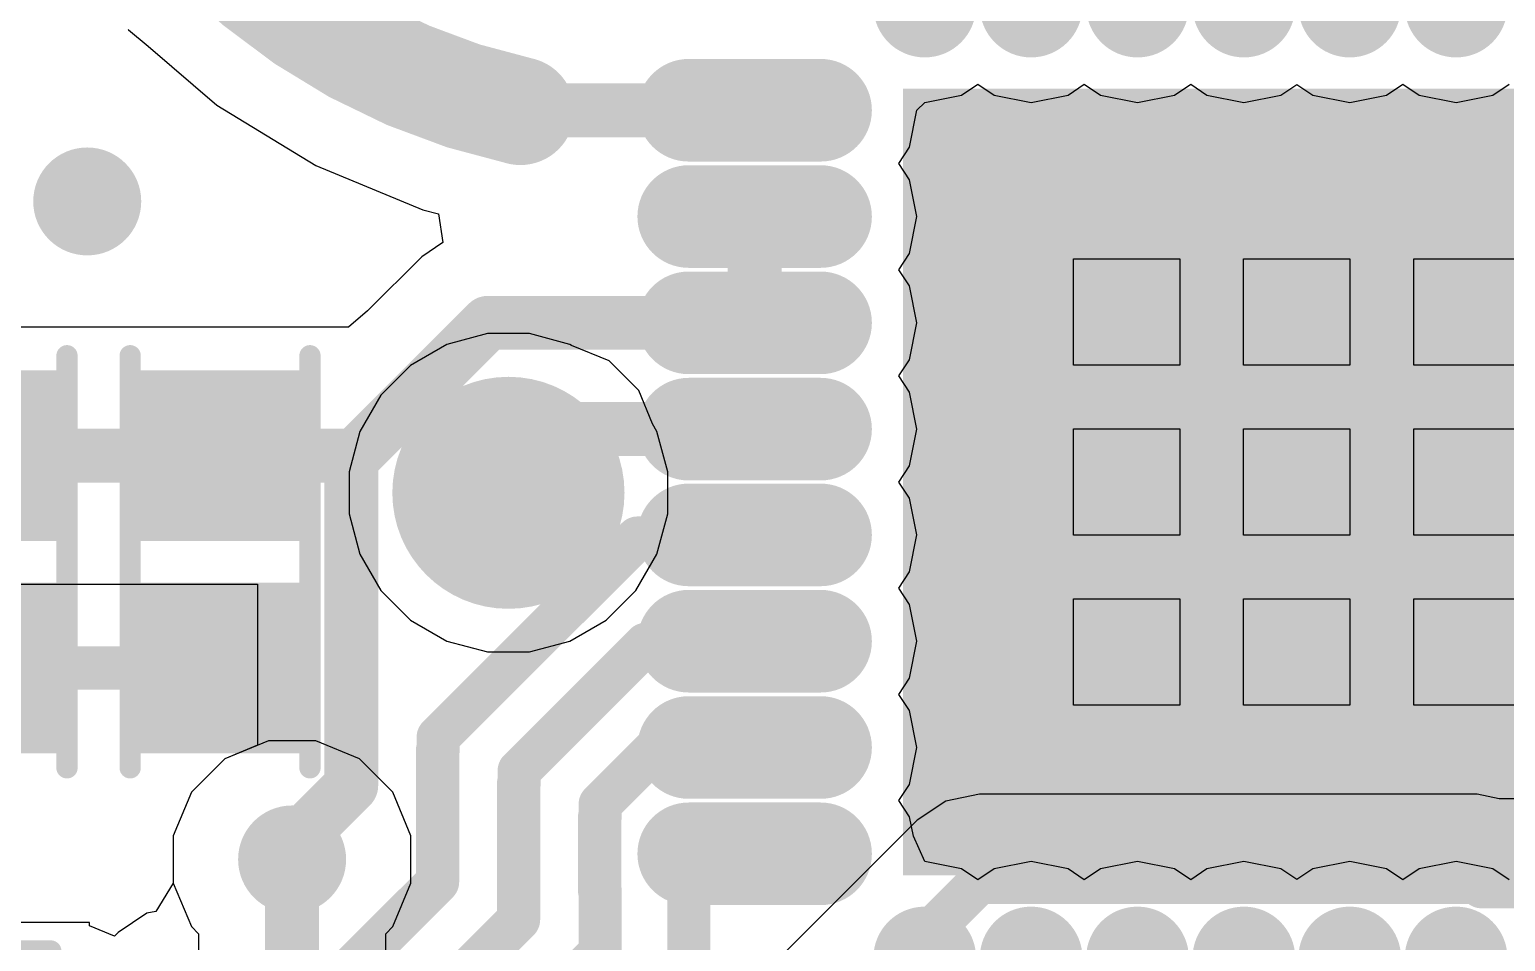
# Model space of a CAD drawing. Header units: millimetres. Extents: x -0.01 to 1.06, y -0.37 to 1.79.
# Drawn here: x 0.2647 to 0.538, y 1.0813 to 1.2503 of the extents above; entities that cross this region are included whole.
import ezdxf

# ---------------------------------------------------------------- set-up
doc = ezdxf.new("R2010")
doc.units = ezdxf.units.MM
doc.header["$MEASUREMENT"] = 0
for name, color, linetype in [('BottomLayer', 5, 'Continuous'), ('BottomPaste', 16, 'Continuous'), ('BottomSolder', 6, 'Continuous'), ('TopLayer', 1, 'Continuous'), ('TopOverlay', 2, 'Continuous'), ('TopPaste', 8, 'Continuous'), ('TopSolder', 216, 'Continuous'), ('ViaHoleLayer', 16, 'Continuous')]:
    doc.layers.add(name, color=color, linetype=linetype)

# ---------------------------------------------------------------- blocks, each defined once
blk = doc.blocks.new('000_B_4')
at = {"layer": 'BottomLayer'}
h = blk.add_hatch(color=5, dxfattribs=at)
edge = h.paths.add_edge_path()
edge.add_arc((0, 0), 0.0175, 0, 360)
at = {"layer": 'BottomPaste'}
h = blk.add_hatch(color=16, dxfattribs=at)
edge = h.paths.add_edge_path()
edge.add_arc((0, 0), 0.0175, 0, 360)
at = {"layer": 'BottomSolder'}
h = blk.add_hatch(color=6, dxfattribs=at)
edge = h.paths.add_edge_path()
edge.add_arc((0, 0), 0.0215, 0, 360)
blk = doc.blocks.new('QFN_32_5X5X05P2_32')
at = {"layer": 'TopLayer'}
h = blk.add_hatch(color=1, dxfattribs=at)
edge = h.paths.add_edge_path()
edge.add_arc((-0.0689, 0.0882), 0.00551, 180, 360)
edge.add_line((-0.06339, 0.0882), (-0.06339, 0.1126))
edge.add_arc((-0.0689, 0.1126), 0.00551, 0, 180)
edge.add_line((-0.07441, 0.1126), (-0.07441, 0.0882))
h = blk.add_hatch(color=1, dxfattribs=at)
edge = h.paths.add_edge_path()
edge.add_arc((-0.0492, 0.0882), 0.00551, 180, 360)
edge.add_line((-0.04369, 0.0882), (-0.04369, 0.1126))
edge.add_arc((-0.0492, 0.1126), 0.00551, 0, 180)
edge.add_line((-0.05471, 0.1126), (-0.05471, 0.0882))
h = blk.add_hatch(color=1, dxfattribs=at)
edge = h.paths.add_edge_path()
edge.add_arc((-0.0295, 0.0882), 0.00551, 180, 360)
edge.add_line((-0.02399, 0.0882), (-0.02399, 0.1126))
edge.add_arc((-0.0295, 0.1126), 0.00551, 0, 180)
edge.add_line((-0.03501, 0.1126), (-0.03501, 0.0882))
h = blk.add_hatch(color=1, dxfattribs=at)
edge = h.paths.add_edge_path()
edge.add_arc((-0.0098, 0.0882), 0.00551, 180, 360)
edge.add_line((-0.00429, 0.0882), (-0.00429, 0.1126))
edge.add_arc((-0.0098, 0.1126), 0.00551, 0, 180)
edge.add_line((-0.01531, 0.1126), (-0.01531, 0.0882))
h = blk.add_hatch(color=1, dxfattribs=at)
edge = h.paths.add_edge_path()
edge.add_arc((0.0098, 0.0882), 0.00551, 180, 360)
edge.add_line((0.01531, 0.0882), (0.01531, 0.1126))
edge.add_arc((0.0098, 0.1126), 0.00551, 0, 180)
edge.add_line((0.00429, 0.1126), (0.00429, 0.0882))
h = blk.add_hatch(color=1, dxfattribs=at)
edge = h.paths.add_edge_path()
edge.add_arc((0.0295, 0.0882), 0.00551, 180, 360)
edge.add_line((0.03501, 0.0882), (0.03501, 0.1126))
edge.add_arc((0.0295, 0.1126), 0.00551, 0, 180)
edge.add_line((0.02399, 0.1126), (0.02399, 0.0882))
h = blk.add_hatch(color=1, dxfattribs=at)
edge = h.paths.add_edge_path()
edge.add_arc((-0.0882, 0.0689), 0.00551, 270, 450)
edge.add_line((-0.0882, 0.07441), (-0.1126, 0.07441))
edge.add_arc((-0.1126, 0.0689), 0.00551, 90, 270)
edge.add_line((-0.1126, 0.06339), (-0.0882, 0.06339))
blk.add_hatch(color=1, dxfattribs=at).paths.add_polyline_path([(-0.0689, 0.0689), (0.0689, 0.0689), (0.0689, -0.0689), (-0.0689, -0.0689)])
h = blk.add_hatch(color=1, dxfattribs=at)
edge = h.paths.add_edge_path()
edge.add_arc((-0.0882, 0.0492), 0.00551, 270, 450)
edge.add_line((-0.0882, 0.05471), (-0.1126, 0.05471))
edge.add_arc((-0.1126, 0.0492), 0.00551, 90, 270)
edge.add_line((-0.1126, 0.04369), (-0.0882, 0.04369))
h = blk.add_hatch(color=1, dxfattribs=at)
edge = h.paths.add_edge_path()
edge.add_arc((-0.0882, 0.0295), 0.00551, 270, 450)
edge.add_line((-0.0882, 0.03501), (-0.1126, 0.03501))
edge.add_arc((-0.1126, 0.0295), 0.00551, 90, 270)
edge.add_line((-0.1126, 0.02399), (-0.0882, 0.02399))
h = blk.add_hatch(color=1, dxfattribs=at)
edge = h.paths.add_edge_path()
edge.add_arc((-0.0882, 0.0098), 0.00551, 270, 450)
edge.add_line((-0.0882, 0.01531), (-0.1126, 0.01531))
edge.add_arc((-0.1126, 0.0098), 0.00551, 90, 270)
edge.add_line((-0.1126, 0.00429), (-0.0882, 0.00429))
h = blk.add_hatch(color=1, dxfattribs=at)
edge = h.paths.add_edge_path()
edge.add_arc((-0.0882, -0.0098), 0.00551, 270, 450)
edge.add_line((-0.0882, -0.00429), (-0.1126, -0.00429))
edge.add_arc((-0.1126, -0.0098), 0.00551, 90, 270)
edge.add_line((-0.1126, -0.01531), (-0.0882, -0.01531))
h = blk.add_hatch(color=1, dxfattribs=at)
edge = h.paths.add_edge_path()
edge.add_arc((-0.0882, -0.0295), 0.00551, 270, 450)
edge.add_line((-0.0882, -0.02399), (-0.1126, -0.02399))
edge.add_arc((-0.1126, -0.0295), 0.00551, 90, 270)
edge.add_line((-0.1126, -0.03501), (-0.0882, -0.03501))
h = blk.add_hatch(color=1, dxfattribs=at)
edge = h.paths.add_edge_path()
edge.add_arc((-0.0882, -0.0492), 0.00551, 270, 450)
edge.add_line((-0.0882, -0.04369), (-0.1126, -0.04369))
edge.add_arc((-0.1126, -0.0492), 0.00551, 90, 270)
edge.add_line((-0.1126, -0.05471), (-0.0882, -0.05471))
h = blk.add_hatch(color=1, dxfattribs=at)
edge = h.paths.add_edge_path()
edge.add_arc((-0.0882, -0.0689), 0.00551, 270, 450)
edge.add_line((-0.0882, -0.06339), (-0.1126, -0.06339))
edge.add_arc((-0.1126, -0.0689), 0.00551, 90, 270)
edge.add_line((-0.1126, -0.07441), (-0.0882, -0.07441))
h = blk.add_hatch(color=1, dxfattribs=at)
edge = h.paths.add_edge_path()
edge.add_arc((-0.0689, -0.1126), 0.00551, 180, 360)
edge.add_line((-0.06339, -0.1126), (-0.06339, -0.0882))
edge.add_arc((-0.0689, -0.0882), 0.00551, 0, 180)
edge.add_line((-0.07441, -0.0882), (-0.07441, -0.1126))
h = blk.add_hatch(color=1, dxfattribs=at)
edge = h.paths.add_edge_path()
edge.add_arc((-0.0492, -0.1126), 0.00551, 180, 360)
edge.add_line((-0.04369, -0.1126), (-0.04369, -0.0882))
edge.add_arc((-0.0492, -0.0882), 0.00551, 0, 180)
edge.add_line((-0.05471, -0.0882), (-0.05471, -0.1126))
h = blk.add_hatch(color=1, dxfattribs=at)
edge = h.paths.add_edge_path()
edge.add_arc((-0.0295, -0.1126), 0.00551, 180, 360)
edge.add_line((-0.02399, -0.1126), (-0.02399, -0.0882))
edge.add_arc((-0.0295, -0.0882), 0.00551, 0, 180)
edge.add_line((-0.03501, -0.0882), (-0.03501, -0.1126))
h = blk.add_hatch(color=1, dxfattribs=at)
edge = h.paths.add_edge_path()
edge.add_arc((-0.0098, -0.1126), 0.00551, 180, 360)
edge.add_line((-0.00429, -0.1126), (-0.00429, -0.0882))
edge.add_arc((-0.0098, -0.0882), 0.00551, 0, 180)
edge.add_line((-0.01531, -0.0882), (-0.01531, -0.1126))
h = blk.add_hatch(color=1, dxfattribs=at)
edge = h.paths.add_edge_path()
edge.add_arc((0.0098, -0.1126), 0.00551, 180, 360)
edge.add_line((0.01531, -0.1126), (0.01531, -0.0882))
edge.add_arc((0.0098, -0.0882), 0.00551, 0, 180)
edge.add_line((0.00429, -0.0882), (0.00429, -0.1126))
h = blk.add_hatch(color=1, dxfattribs=at)
edge = h.paths.add_edge_path()
edge.add_arc((0.0295, -0.1126), 0.00551, 180, 360)
edge.add_line((0.03501, -0.1126), (0.03501, -0.0882))
edge.add_arc((0.0295, -0.0882), 0.00551, 0, 180)
edge.add_line((0.02399, -0.0882), (0.02399, -0.1126))
at = {"layer": 'TopPaste'}
h = blk.add_hatch(color=8, dxfattribs=at)
edge = h.paths.add_edge_path()
edge.add_arc((-0.0689, 0.0882), 0.00551, 180, 360)
edge.add_line((-0.06339, 0.0882), (-0.06339, 0.1126))
edge.add_arc((-0.0689, 0.1126), 0.00551, 0, 180)
edge.add_line((-0.07441, 0.1126), (-0.07441, 0.0882))
h = blk.add_hatch(color=8, dxfattribs=at)
edge = h.paths.add_edge_path()
edge.add_arc((-0.0492, 0.0882), 0.00551, 180, 360)
edge.add_line((-0.04369, 0.0882), (-0.04369, 0.1126))
edge.add_arc((-0.0492, 0.1126), 0.00551, 0, 180)
edge.add_line((-0.05471, 0.1126), (-0.05471, 0.0882))
h = blk.add_hatch(color=8, dxfattribs=at)
edge = h.paths.add_edge_path()
edge.add_arc((-0.0295, 0.0882), 0.00551, 180, 360)
edge.add_line((-0.02399, 0.0882), (-0.02399, 0.1126))
edge.add_arc((-0.0295, 0.1126), 0.00551, 0, 180)
edge.add_line((-0.03501, 0.1126), (-0.03501, 0.0882))
h = blk.add_hatch(color=8, dxfattribs=at)
edge = h.paths.add_edge_path()
edge.add_arc((-0.0098, 0.0882), 0.00551, 180, 360)
edge.add_line((-0.00429, 0.0882), (-0.00429, 0.1126))
edge.add_arc((-0.0098, 0.1126), 0.00551, 0, 180)
edge.add_line((-0.01531, 0.1126), (-0.01531, 0.0882))
h = blk.add_hatch(color=8, dxfattribs=at)
edge = h.paths.add_edge_path()
edge.add_arc((0.0098, 0.0882), 0.00551, 180, 360)
edge.add_line((0.01531, 0.0882), (0.01531, 0.1126))
edge.add_arc((0.0098, 0.1126), 0.00551, 0, 180)
edge.add_line((0.00429, 0.1126), (0.00429, 0.0882))
h = blk.add_hatch(color=8, dxfattribs=at)
edge = h.paths.add_edge_path()
edge.add_arc((0.0295, 0.0882), 0.00551, 180, 360)
edge.add_line((0.03501, 0.0882), (0.03501, 0.1126))
edge.add_arc((0.0295, 0.1126), 0.00551, 0, 180)
edge.add_line((0.02399, 0.1126), (0.02399, 0.0882))
h = blk.add_hatch(color=8, dxfattribs=at)
edge = h.paths.add_edge_path()
edge.add_arc((-0.0882, 0.0689), 0.00551, 270, 450)
edge.add_line((-0.0882, 0.07441), (-0.1126, 0.07441))
edge.add_arc((-0.1126, 0.0689), 0.00551, 90, 270)
edge.add_line((-0.1126, 0.06339), (-0.0882, 0.06339))
blk.add_hatch(color=8, dxfattribs=at).paths.add_polyline_path([(-0.0689, 0.0689), (0.0689, 0.0689), (0.0689, -0.0689), (-0.0689, -0.0689)])
h = blk.add_hatch(color=8, dxfattribs=at)
edge = h.paths.add_edge_path()
edge.add_arc((-0.0882, 0.0492), 0.00551, 270, 450)
edge.add_line((-0.0882, 0.05471), (-0.1126, 0.05471))
edge.add_arc((-0.1126, 0.0492), 0.00551, 90, 270)
edge.add_line((-0.1126, 0.04369), (-0.0882, 0.04369))
h = blk.add_hatch(color=8, dxfattribs=at)
edge = h.paths.add_edge_path()
edge.add_arc((-0.0882, 0.0295), 0.00551, 270, 450)
edge.add_line((-0.0882, 0.03501), (-0.1126, 0.03501))
edge.add_arc((-0.1126, 0.0295), 0.00551, 90, 270)
edge.add_line((-0.1126, 0.02399), (-0.0882, 0.02399))
h = blk.add_hatch(color=8, dxfattribs=at)
edge = h.paths.add_edge_path()
edge.add_arc((-0.0882, 0.0098), 0.00551, 270, 450)
edge.add_line((-0.0882, 0.01531), (-0.1126, 0.01531))
edge.add_arc((-0.1126, 0.0098), 0.00551, 90, 270)
edge.add_line((-0.1126, 0.00429), (-0.0882, 0.00429))
h = blk.add_hatch(color=8, dxfattribs=at)
edge = h.paths.add_edge_path()
edge.add_arc((-0.0882, -0.0098), 0.00551, 270, 450)
edge.add_line((-0.0882, -0.00429), (-0.1126, -0.00429))
edge.add_arc((-0.1126, -0.0098), 0.00551, 90, 270)
edge.add_line((-0.1126, -0.01531), (-0.0882, -0.01531))
h = blk.add_hatch(color=8, dxfattribs=at)
edge = h.paths.add_edge_path()
edge.add_arc((-0.0882, -0.0295), 0.00551, 270, 450)
edge.add_line((-0.0882, -0.02399), (-0.1126, -0.02399))
edge.add_arc((-0.1126, -0.0295), 0.00551, 90, 270)
edge.add_line((-0.1126, -0.03501), (-0.0882, -0.03501))
h = blk.add_hatch(color=8, dxfattribs=at)
edge = h.paths.add_edge_path()
edge.add_arc((-0.0882, -0.0492), 0.00551, 270, 450)
edge.add_line((-0.0882, -0.04369), (-0.1126, -0.04369))
edge.add_arc((-0.1126, -0.0492), 0.00551, 90, 270)
edge.add_line((-0.1126, -0.05471), (-0.0882, -0.05471))
h = blk.add_hatch(color=8, dxfattribs=at)
edge = h.paths.add_edge_path()
edge.add_arc((-0.0882, -0.0689), 0.00551, 270, 450)
edge.add_line((-0.0882, -0.06339), (-0.1126, -0.06339))
edge.add_arc((-0.1126, -0.0689), 0.00551, 90, 270)
edge.add_line((-0.1126, -0.07441), (-0.0882, -0.07441))
h = blk.add_hatch(color=8, dxfattribs=at)
edge = h.paths.add_edge_path()
edge.add_arc((-0.0689, -0.1126), 0.00551, 180, 360)
edge.add_line((-0.06339, -0.1126), (-0.06339, -0.0882))
edge.add_arc((-0.0689, -0.0882), 0.00551, 0, 180)
edge.add_line((-0.07441, -0.0882), (-0.07441, -0.1126))
h = blk.add_hatch(color=8, dxfattribs=at)
edge = h.paths.add_edge_path()
edge.add_arc((-0.0492, -0.1126), 0.00551, 180, 360)
edge.add_line((-0.04369, -0.1126), (-0.04369, -0.0882))
edge.add_arc((-0.0492, -0.0882), 0.00551, 0, 180)
edge.add_line((-0.05471, -0.0882), (-0.05471, -0.1126))
h = blk.add_hatch(color=8, dxfattribs=at)
edge = h.paths.add_edge_path()
edge.add_arc((-0.0295, -0.1126), 0.00551, 180, 360)
edge.add_line((-0.02399, -0.1126), (-0.02399, -0.0882))
edge.add_arc((-0.0295, -0.0882), 0.00551, 0, 180)
edge.add_line((-0.03501, -0.0882), (-0.03501, -0.1126))
h = blk.add_hatch(color=8, dxfattribs=at)
edge = h.paths.add_edge_path()
edge.add_arc((-0.0098, -0.1126), 0.00551, 180, 360)
edge.add_line((-0.00429, -0.1126), (-0.00429, -0.0882))
edge.add_arc((-0.0098, -0.0882), 0.00551, 0, 180)
edge.add_line((-0.01531, -0.0882), (-0.01531, -0.1126))
h = blk.add_hatch(color=8, dxfattribs=at)
edge = h.paths.add_edge_path()
edge.add_arc((0.0098, -0.1126), 0.00551, 180, 360)
edge.add_line((0.01531, -0.1126), (0.01531, -0.0882))
edge.add_arc((0.0098, -0.0882), 0.00551, 0, 180)
edge.add_line((0.00429, -0.0882), (0.00429, -0.1126))
h = blk.add_hatch(color=8, dxfattribs=at)
edge = h.paths.add_edge_path()
edge.add_arc((0.0295, -0.1126), 0.00551, 180, 360)
edge.add_line((0.03501, -0.1126), (0.03501, -0.0882))
edge.add_arc((0.0295, -0.0882), 0.00551, 0, 180)
edge.add_line((0.02399, -0.0882), (0.02399, -0.1126))
at = {"layer": 'TopSolder'}
h = blk.add_hatch(color=216, dxfattribs=at)
edge = h.paths.add_edge_path()
edge.add_arc((-0.0689, 0.0882), 0.00951, 180, 360)
edge.add_line((-0.05939, 0.0882), (-0.05939, 0.1126))
edge.add_arc((-0.0689, 0.1126), 0.00951, 0, 180)
edge.add_line((-0.07841, 0.1126), (-0.07841, 0.0882))
h = blk.add_hatch(color=216, dxfattribs=at)
edge = h.paths.add_edge_path()
edge.add_arc((-0.0492, 0.0882), 0.00951, 180, 360)
edge.add_line((-0.03969, 0.0882), (-0.03969, 0.1126))
edge.add_arc((-0.0492, 0.1126), 0.00951, 0, 180)
edge.add_line((-0.05871, 0.1126), (-0.05871, 0.0882))
h = blk.add_hatch(color=216, dxfattribs=at)
edge = h.paths.add_edge_path()
edge.add_arc((-0.0295, 0.0882), 0.00951, 180, 360)
edge.add_line((-0.01999, 0.0882), (-0.01999, 0.1126))
edge.add_arc((-0.0295, 0.1126), 0.00951, 0, 180)
edge.add_line((-0.03901, 0.1126), (-0.03901, 0.0882))
h = blk.add_hatch(color=216, dxfattribs=at)
edge = h.paths.add_edge_path()
edge.add_arc((-0.0098, 0.0882), 0.00951, 180, 360)
edge.add_line((-0.00029, 0.0882), (-0.00029, 0.1126))
edge.add_arc((-0.0098, 0.1126), 0.00951, 0, 180)
edge.add_line((-0.01931, 0.1126), (-0.01931, 0.0882))
h = blk.add_hatch(color=216, dxfattribs=at)
edge = h.paths.add_edge_path()
edge.add_arc((0.0098, 0.0882), 0.00951, 180, 360)
edge.add_line((0.01931, 0.0882), (0.01931, 0.1126))
edge.add_arc((0.0098, 0.1126), 0.00951, 0, 180)
edge.add_line((0.00029, 0.1126), (0.00029, 0.0882))
h = blk.add_hatch(color=216, dxfattribs=at)
edge = h.paths.add_edge_path()
edge.add_arc((0.0295, 0.0882), 0.00951, 180, 360)
edge.add_line((0.03901, 0.0882), (0.03901, 0.1126))
edge.add_arc((0.0295, 0.1126), 0.00951, 0, 180)
edge.add_line((0.01999, 0.1126), (0.01999, 0.0882))
h = blk.add_hatch(color=216, dxfattribs=at)
edge = h.paths.add_edge_path()
edge.add_arc((-0.0882, 0.0689), 0.00951, 270, 450)
edge.add_line((-0.0882, 0.07841), (-0.1126, 0.07841))
edge.add_arc((-0.1126, 0.0689), 0.00951, 90, 270)
edge.add_line((-0.1126, 0.05939), (-0.0882, 0.05939))
blk.add_hatch(color=216, dxfattribs=at).paths.add_polyline_path([(-0.0729, 0.0729), (0.0729, 0.0729), (0.0729, -0.0729), (-0.0729, -0.0729)])
h = blk.add_hatch(color=216, dxfattribs=at)
edge = h.paths.add_edge_path()
edge.add_arc((-0.0882, 0.0492), 0.00951, 270, 450)
edge.add_line((-0.0882, 0.05871), (-0.1126, 0.05871))
edge.add_arc((-0.1126, 0.0492), 0.00951, 90, 270)
edge.add_line((-0.1126, 0.03969), (-0.0882, 0.03969))
h = blk.add_hatch(color=216, dxfattribs=at)
edge = h.paths.add_edge_path()
edge.add_arc((-0.0882, 0.0295), 0.00951, 270, 450)
edge.add_line((-0.0882, 0.03901), (-0.1126, 0.03901))
edge.add_arc((-0.1126, 0.0295), 0.00951, 90, 270)
edge.add_line((-0.1126, 0.01999), (-0.0882, 0.01999))
h = blk.add_hatch(color=216, dxfattribs=at)
edge = h.paths.add_edge_path()
edge.add_arc((-0.0882, 0.0098), 0.00951, 270, 450)
edge.add_line((-0.0882, 0.01931), (-0.1126, 0.01931))
edge.add_arc((-0.1126, 0.0098), 0.00951, 90, 270)
edge.add_line((-0.1126, 0.00029), (-0.0882, 0.00029))
h = blk.add_hatch(color=216, dxfattribs=at)
edge = h.paths.add_edge_path()
edge.add_arc((-0.0882, -0.0098), 0.00951, 270, 450)
edge.add_line((-0.0882, -0.00029), (-0.1126, -0.00029))
edge.add_arc((-0.1126, -0.0098), 0.00951, 90, 270)
edge.add_line((-0.1126, -0.01931), (-0.0882, -0.01931))
h = blk.add_hatch(color=216, dxfattribs=at)
edge = h.paths.add_edge_path()
edge.add_arc((-0.0882, -0.0295), 0.00951, 270, 450)
edge.add_line((-0.0882, -0.01999), (-0.1126, -0.01999))
edge.add_arc((-0.1126, -0.0295), 0.00951, 90, 270)
edge.add_line((-0.1126, -0.03901), (-0.0882, -0.03901))
h = blk.add_hatch(color=216, dxfattribs=at)
edge = h.paths.add_edge_path()
edge.add_arc((-0.0882, -0.0492), 0.00951, 270, 450)
edge.add_line((-0.0882, -0.03969), (-0.1126, -0.03969))
edge.add_arc((-0.1126, -0.0492), 0.00951, 90, 270)
edge.add_line((-0.1126, -0.05871), (-0.0882, -0.05871))
h = blk.add_hatch(color=216, dxfattribs=at)
edge = h.paths.add_edge_path()
edge.add_arc((-0.0882, -0.0689), 0.00951, 270, 450)
edge.add_line((-0.0882, -0.05939), (-0.1126, -0.05939))
edge.add_arc((-0.1126, -0.0689), 0.00951, 90, 270)
edge.add_line((-0.1126, -0.07841), (-0.0882, -0.07841))
h = blk.add_hatch(color=216, dxfattribs=at)
edge = h.paths.add_edge_path()
edge.add_arc((-0.0689, -0.1126), 0.00951, 180, 360)
edge.add_line((-0.05939, -0.1126), (-0.05939, -0.0882))
edge.add_arc((-0.0689, -0.0882), 0.00951, 0, 180)
edge.add_line((-0.07841, -0.0882), (-0.07841, -0.1126))
h = blk.add_hatch(color=216, dxfattribs=at)
edge = h.paths.add_edge_path()
edge.add_arc((-0.0492, -0.1126), 0.00951, 180, 360)
edge.add_line((-0.03969, -0.1126), (-0.03969, -0.0882))
edge.add_arc((-0.0492, -0.0882), 0.00951, 0, 180)
edge.add_line((-0.05871, -0.0882), (-0.05871, -0.1126))
h = blk.add_hatch(color=216, dxfattribs=at)
edge = h.paths.add_edge_path()
edge.add_arc((-0.0295, -0.1126), 0.00951, 180, 360)
edge.add_line((-0.01999, -0.1126), (-0.01999, -0.0882))
edge.add_arc((-0.0295, -0.0882), 0.00951, 0, 180)
edge.add_line((-0.03901, -0.0882), (-0.03901, -0.1126))
h = blk.add_hatch(color=216, dxfattribs=at)
edge = h.paths.add_edge_path()
edge.add_arc((-0.0098, -0.1126), 0.00951, 180, 360)
edge.add_line((-0.00029, -0.1126), (-0.00029, -0.0882))
edge.add_arc((-0.0098, -0.0882), 0.00951, 0, 180)
edge.add_line((-0.01931, -0.0882), (-0.01931, -0.1126))
h = blk.add_hatch(color=216, dxfattribs=at)
edge = h.paths.add_edge_path()
edge.add_arc((0.0098, -0.1126), 0.00951, 180, 360)
edge.add_line((0.01931, -0.1126), (0.01931, -0.0882))
edge.add_arc((0.0098, -0.0882), 0.00951, 0, 180)
edge.add_line((0.00029, -0.0882), (0.00029, -0.1126))
h = blk.add_hatch(color=216, dxfattribs=at)
edge = h.paths.add_edge_path()
edge.add_arc((0.0295, -0.1126), 0.00951, 180, 360)
edge.add_line((0.03901, -0.1126), (0.03901, -0.0882))
edge.add_arc((0.0295, -0.0882), 0.00951, 0, 180)
edge.add_line((0.01999, -0.0882), (0.01999, -0.1126))
at = {"layer": 'TopPaste'}
for p, q in [((-0.04134, 0.02165), (-0.04134, 0.04134)), ((-0.04134, 0.04134), (-0.02165, 0.04134)), ((-0.02165, 0.04134), (-0.02165, 0.02165)), ((-0.00984, 0.02165), (-0.00984, 0.04134)), ((-0.00984, 0.04134), (0.00984, 0.04134)), ((0.00984, 0.04134), (0.00984, 0.02165)), ((0.02165, 0.02165), (0.02165, 0.04134)), ((0.02165, 0.04134), (0.04134, 0.04134)), ((-0.04134, 0.02165), (-0.04134, 0.02165)), ((-0.02165, 0.02165), (-0.04134, 0.02165)), ((-0.00984, 0.02165), (-0.00984, 0.02165)), ((0.00984, 0.02165), (-0.00984, 0.02165)), ((0.02165, 0.02165), (0.02165, 0.02165)), ((0.04134, 0.02165), (0.02165, 0.02165)), ((-0.04134, -0.00984), (-0.04134, 0.00984)), ((-0.04134, 0.00984), (-0.02165, 0.00984)), ((-0.02165, 0.00984), (-0.02165, -0.00984)), ((-0.00984, -0.00984), (-0.00984, 0.00984)), ((-0.00984, 0.00984), (0.00984, 0.00984)), ((0.00984, 0.00984), (0.00984, -0.00984)), ((0.02165, -0.00984), (0.02165, 0.00984)), ((0.02165, 0.00984), (0.04134, 0.00984)), ((-0.04134, -0.00984), (-0.04134, -0.00984)), ((-0.02165, -0.00984), (-0.04134, -0.00984)), ((-0.00984, -0.00984), (-0.00984, -0.00984)), ((0.00984, -0.00984), (-0.00984, -0.00984)), ((0.02165, -0.00984), (0.02165, -0.00984)), ((0.04134, -0.00984), (0.02165, -0.00984)), ((-0.04134, -0.04134), (-0.04134, -0.02165)), ((-0.04134, -0.02165), (-0.02165, -0.02165)), ((-0.02165, -0.02165), (-0.02165, -0.04134)), ((-0.00984, -0.04134), (-0.00984, -0.02165)), ((-0.00984, -0.02165), (0.00984, -0.02165)), ((0.00984, -0.02165), (0.00984, -0.04134)), ((0.02165, -0.04134), (0.02165, -0.02165)), ((0.02165, -0.02165), (0.04134, -0.02165)), ((-0.04134, -0.04134), (-0.04134, -0.04134)), ((-0.02165, -0.04134), (-0.04134, -0.04134)), ((-0.00984, -0.04134), (-0.00984, -0.04134)), ((0.00984, -0.04134), (-0.00984, -0.04134)), ((0.02165, -0.04134), (0.02165, -0.04134)), ((0.04134, -0.04134), (0.02165, -0.04134))]:
    blk.add_line(p, q, dxfattribs=at)
blk = doc.blocks.new('RES_0402_35')
at = {"layer": 'TopLayer'}
for points in [[(-0.0315, -0.01181), (-0.0315, 0.01181), (-0.00787, 0.01181), (-0.00787, -0.01181)], [(0.00787, -0.01181), (0.00787, 0.01181), (0.0315, 0.01181), (0.0315, -0.01181)]]:
    blk.add_hatch(color=1, dxfattribs=at).paths.add_polyline_path(points)
at = {"layer": 'TopPaste'}
for points in [[(-0.0315, -0.01181), (-0.0315, 0.01181), (-0.00787, 0.01181), (-0.00787, -0.01181)], [(0.00787, -0.01181), (0.00787, 0.01181), (0.0315, 0.01181), (0.0315, -0.01181)]]:
    blk.add_hatch(color=8, dxfattribs=at).paths.add_polyline_path(points)
at = {"layer": 'TopSolder'}
for points in [[(-0.0355, -0.01581), (-0.0355, 0.01581), (-0.00387, 0.01581), (-0.00387, -0.01581)], [(0.00387, -0.01581), (0.00387, 0.01581), (0.0355, 0.01581), (0.0355, -0.01581)]]:
    blk.add_hatch(color=216, dxfattribs=at).paths.add_polyline_path(points)
at = {"layer": 'TopOverlay', "const_width": 0.00394}
for points in [[(-0.03819, 0.01665), (-0.03819, -0.01665)], [(-0.03819, 0.01665), (0.03819, 0.01665)], [(0.03819, 0.01665), (0.03819, -0.01665)], [(0, 0.01), (0, -0.01)], [(-0.03819, -0.01665), (0.03819, -0.01665)]]:
    blk.add_lwpolyline(points, dxfattribs=at)
at = {"layer": 'TopOverlay', "const_width": 0.00197}
for points in [[(-0.03917, 0.01665, 1), (-0.0372, 0.01665, 1)], [(-0.03917, 0.01665, 1), (-0.0372, 0.01665, 1)], [(0.0372, 0.01665, 1), (0.03917, 0.01665, 1)], [(0.0372, 0.01665, 1), (0.03917, 0.01665, 1)], [(-0.00098, 0.01, 1), (0.00098, 0.01, 1)], [(-0.00098, -0.01, 1), (0.00098, -0.01, 1)], [(-0.03917, -0.01665, 1), (-0.0372, -0.01665, 1)], [(-0.03917, -0.01665, 1), (-0.0372, -0.01665, 1)], [(0.0372, -0.01665, 1), (0.03917, -0.01665, 1)], [(0.0372, -0.01665, 1), (0.03917, -0.01665, 1)]]:
    blk.add_lwpolyline(points, format="xyb", close=True, dxfattribs=at)
blk = doc.blocks.new('CAP_0402_56')
at = {"layer": 'TopLayer'}
for points in [[(-0.0315, -0.01181), (-0.0315, 0.01181), (-0.00787, 0.01181), (-0.00787, -0.01181)], [(0.00787, -0.01181), (0.00787, 0.01181), (0.0315, 0.01181), (0.0315, -0.01181)]]:
    blk.add_hatch(color=1, dxfattribs=at).paths.add_polyline_path(points)
at = {"layer": 'TopPaste'}
for points in [[(-0.0315, -0.01181), (-0.0315, 0.01181), (-0.00787, 0.01181), (-0.00787, -0.01181)], [(0.00787, -0.01181), (0.00787, 0.01181), (0.0315, 0.01181), (0.0315, -0.01181)]]:
    blk.add_hatch(color=8, dxfattribs=at).paths.add_polyline_path(points)
at = {"layer": 'TopSolder'}
for points in [[(-0.0355, -0.01581), (-0.0355, 0.01581), (-0.00387, 0.01581), (-0.00387, -0.01581)], [(0.00387, -0.01581), (0.00387, 0.01581), (0.0355, 0.01581), (0.0355, -0.01581)]]:
    blk.add_hatch(color=216, dxfattribs=at).paths.add_polyline_path(points)
at = {"layer": 'TopOverlay', "const_width": 0.00394}
for points in [[(-0.03819, 0.01665), (0.03819, 0.01665)], [(-0.03819, -0.01665), (0.03819, -0.01665)]]:
    blk.add_lwpolyline(points, dxfattribs=at)
at = {"layer": 'TopOverlay', "const_width": 0.00197}
for points in [[(-0.03917, 0.01665, 1), (-0.0372, 0.01665, 1)], [(0.0372, 0.01665, 1), (0.03917, 0.01665, 1)], [(-0.03917, -0.01665, 1), (-0.0372, -0.01665, 1)], [(0.0372, -0.01665, 1), (0.03917, -0.01665, 1)]]:
    blk.add_lwpolyline(points, format="xyb", close=True, dxfattribs=at)
blk = doc.blocks.new('CAP_0402_57')
at = {"layer": 'TopLayer'}
for points in [[(-0.0315, -0.01181), (-0.0315, 0.01181), (-0.00787, 0.01181), (-0.00787, -0.01181)], [(0.00787, -0.01181), (0.00787, 0.01181), (0.0315, 0.01181), (0.0315, -0.01181)]]:
    blk.add_hatch(color=1, dxfattribs=at).paths.add_polyline_path(points)
at = {"layer": 'TopPaste'}
for points in [[(-0.0315, -0.01181), (-0.0315, 0.01181), (-0.00787, 0.01181), (-0.00787, -0.01181)], [(0.00787, -0.01181), (0.00787, 0.01181), (0.0315, 0.01181), (0.0315, -0.01181)]]:
    blk.add_hatch(color=8, dxfattribs=at).paths.add_polyline_path(points)
at = {"layer": 'TopSolder'}
for points in [[(-0.0355, -0.01581), (-0.0355, 0.01581), (-0.00387, 0.01581), (-0.00387, -0.01581)], [(0.00387, -0.01581), (0.00387, 0.01581), (0.0355, 0.01581), (0.0355, -0.01581)]]:
    blk.add_hatch(color=216, dxfattribs=at).paths.add_polyline_path(points)
at = {"layer": 'TopOverlay', "const_width": 0.00394}
for points in [[(-0.03819, 0.01665), (0.03819, 0.01665)], [(-0.03819, -0.01665), (0.03819, -0.01665)]]:
    blk.add_lwpolyline(points, dxfattribs=at)
at = {"layer": 'TopOverlay', "const_width": 0.00197}
for points in [[(-0.03917, 0.01665, 1), (-0.0372, 0.01665, 1)], [(0.0372, 0.01665, 1), (0.03917, 0.01665, 1)], [(-0.03917, -0.01665, 1), (-0.0372, -0.01665, 1)], [(0.0372, -0.01665, 1), (0.03917, -0.01665, 1)]]:
    blk.add_lwpolyline(points, format="xyb", close=True, dxfattribs=at)

msp = doc.modelspace()

# ---------------------------------------------------------------- hatches: boundary and pattern name
at = {"layer": 'BottomLayer'}
h = msp.add_hatch(color=5, dxfattribs=at)
edge = h.paths.add_edge_path()
edge.add_arc((0.2754, 1.21841), 0.01, 0, 360)
h = msp.add_hatch(color=5, dxfattribs=at)
edge = h.paths.add_edge_path()
edge.add_arc((0.4494, 1.21641), 0.01, 0, 360)
h = msp.add_hatch(color=5, dxfattribs=at)
edge = h.paths.add_edge_path()
edge.add_arc((0.4994, 1.21641), 0.01, 0, 360)
h = msp.add_hatch(color=5, dxfattribs=at)
edge = h.paths.add_edge_path()
edge.add_arc((0.361, 1.17231), 0.0075, 0, 360)
h = msp.add_hatch(color=5, dxfattribs=at)
edge = h.paths.add_edge_path()
edge.add_arc((0.4994, 1.16641), 0.01, 0, 360)
h = msp.add_hatch(color=5, dxfattribs=at)
edge = h.paths.add_edge_path()
edge.add_arc((0.44833, 1.16335), 0.01, 0, 360)
h = msp.add_hatch(color=5, dxfattribs=at)
edge = h.paths.add_edge_path()
edge.add_arc((0.4494, 1.11641), 0.01, 0, 360)
h = msp.add_hatch(color=5, dxfattribs=at)
edge = h.paths.add_edge_path()
edge.add_arc((0.4994, 1.11822), 0.01, 0, 360)
h = msp.add_hatch(color=5, dxfattribs=at)
edge = h.paths.add_edge_path()
edge.add_arc((0.31334, 1.09647), 0.01, 0, 360)
at = {"layer": 'TopLayer'}
h = msp.add_hatch(color=1, dxfattribs=at)
edge = h.paths.add_edge_path()
edge.add_arc((0.2754, 1.21841), 0.01, 0, 360)
h = msp.add_hatch(color=1, dxfattribs=at)
edge = h.paths.add_edge_path()
edge.add_arc((0.4494, 1.21641), 0.01, 0, 360)
h = msp.add_hatch(color=1, dxfattribs=at)
edge = h.paths.add_edge_path()
edge.add_arc((0.4994, 1.21641), 0.01, 0, 360)
h = msp.add_hatch(color=1, dxfattribs=at)
edge = h.paths.add_edge_path()
edge.add_arc((0.361, 1.17231), 0.0075, 0, 360)
h = msp.add_hatch(color=1, dxfattribs=at)
edge = h.paths.add_edge_path()
edge.add_arc((0.4994, 1.16641), 0.01, 0, 360)
h = msp.add_hatch(color=1, dxfattribs=at)
edge = h.paths.add_edge_path()
edge.add_arc((0.44833, 1.16335), 0.01, 0, 360)
h = msp.add_hatch(color=1, dxfattribs=at)
edge = h.paths.add_edge_path()
edge.add_arc((0.4494, 1.11641), 0.01, 0, 360)
h = msp.add_hatch(color=1, dxfattribs=at)
edge = h.paths.add_edge_path()
edge.add_arc((0.4994, 1.11822), 0.01, 0, 360)
h = msp.add_hatch(color=1, dxfattribs=at)
edge = h.paths.add_edge_path()
edge.add_arc((0.31334, 1.09647), 0.01, 0, 360)
at = {"layer": 'ViaHoleLayer'}
h = msp.add_hatch(color=16, dxfattribs=at)
edge = h.paths.add_edge_path()
edge.add_arc((0.2754, 1.21841), 0.006, 0, 360)
h = msp.add_hatch(color=16, dxfattribs=at)
edge = h.paths.add_edge_path()
edge.add_arc((0.4494, 1.21641), 0.006, 0, 360)
h = msp.add_hatch(color=16, dxfattribs=at)
edge = h.paths.add_edge_path()
edge.add_arc((0.4994, 1.21641), 0.006, 0, 360)
h = msp.add_hatch(color=16, dxfattribs=at)
edge = h.paths.add_edge_path()
edge.add_arc((0.361, 1.17231), 0.005, 0, 360)
h = msp.add_hatch(color=16, dxfattribs=at)
edge = h.paths.add_edge_path()
edge.add_arc((0.4994, 1.16641), 0.006, 0, 360)
h = msp.add_hatch(color=16, dxfattribs=at)
edge = h.paths.add_edge_path()
edge.add_arc((0.44833, 1.16335), 0.006, 0, 360)
h = msp.add_hatch(color=16, dxfattribs=at)
edge = h.paths.add_edge_path()
edge.add_arc((0.4994, 1.11822), 0.006, 0, 360)
h = msp.add_hatch(color=16, dxfattribs=at)
edge = h.paths.add_edge_path()
edge.add_arc((0.4494, 1.11641), 0.006, 0, 360)
h = msp.add_hatch(color=16, dxfattribs=at)
edge = h.paths.add_edge_path()
edge.add_arc((0.31334, 1.09647), 0.006, 0, 360)

# ---------------------------------------------------------------- linework, layer by layer
at = {"layer": 'BottomLayer'}
for p, q in [((0.34201, 1.1919), (0.33529, 1.18802)), ((0.34952, 1.19391), (0.34201, 1.1919)), ((0.35728, 1.19391), (0.34952, 1.19391)), ((0.36479, 1.1919), (0.35728, 1.19391)), ((0.3651, 1.19172), (0.36479, 1.1919)), ((0.37205, 1.18884), (0.3651, 1.19172)), ((0.33529, 1.18802), (0.32979, 1.18252)), ((0.37753, 1.18336), (0.37205, 1.18884)), ((0.32979, 1.18252), (0.32591, 1.1758)), ((0.38009, 1.17719), (0.37753, 1.18336)), ((0.32591, 1.1758), (0.3239, 1.16829)), ((0.38089, 1.1758), (0.38009, 1.17719)), ((0.3829, 1.16829), (0.38089, 1.1758)), ((0.3239, 1.16829), (0.3239, 1.16053)), ((0.3829, 1.16053), (0.3829, 1.16829)), ((0.3239, 1.16053), (0.32591, 1.15302)), ((0.38089, 1.15302), (0.3829, 1.16053)), ((0.32591, 1.15302), (0.32979, 1.1463)), ((0.37701, 1.1463), (0.38089, 1.15302)), ((0.32979, 1.1463), (0.33529, 1.1408)), ((0.37151, 1.1408), (0.37701, 1.1463)), ((0.33529, 1.1408), (0.34201, 1.13692)), ((0.36479, 1.13692), (0.37151, 1.1408)), ((0.34201, 1.13692), (0.34952, 1.13491)), ((0.34952, 1.13491), (0.35728, 1.13491)), ((0.35728, 1.13491), (0.36479, 1.13692)), ((0.30897, 1.11847), (0.30088, 1.11512)), ((0.31772, 1.11847), (0.30897, 1.11847)), ((0.32581, 1.11512), (0.31772, 1.11847)), ((0.30088, 1.11512), (0.29469, 1.10893)), ((0.33199, 1.10893), (0.32581, 1.11512)), ((0.29469, 1.10893), (0.29134, 1.10084)), ((0.33534, 1.10084), (0.33199, 1.10893)), ((0.43439, 1.10729), (0.4291, 1.10376)), ((0.44063, 1.10854), (0.43439, 1.10729)), ((0.5328, 1.10854), (0.44063, 1.10854)), ((0.53688, 1.10772), (0.5328, 1.10854)), ((0.55664, 1.10772), (0.53688, 1.10772)), ((0.4291, 1.10376), (0.37764, 1.0523)), ((0.29134, 1.10084), (0.29134, 1.09209)), ((0.33534, 1.09209), (0.33534, 1.10084)), ((0.29134, 1.09209), (0.29469, 1.08401)), ((0.33199, 1.08401), (0.33534, 1.09209)), ((0.29469, 1.08401), (0.29601, 1.08269)), ((0.29601, 1.08269), (0.29601, 0.99504)), ((0.33068, 1.08269), (0.33199, 1.08401)), ((0.33068, 1.02738), (0.33068, 1.08269))]:
    msp.add_line(p, q, dxfattribs=at)
for points, const_width in [([(0.31334, 0.99504), (0.31334, 1.09647)], 0.01), ([(0.3844, 1.03599), (0.44063, 1.09222)], 0.008), ([(0.44063, 1.09222), (0.5328, 1.09222)], 0.008), ([(0.5328, 1.09222), (0.53361, 1.09141)], 0.008), ([(0.53361, 1.09141), (0.5634, 1.09141)], 0.008)]:
    msp.add_lwpolyline(points, dxfattribs=dict(at, const_width=const_width))
for points, const_width in [([(0.31084, 1.09647, 1), (0.31584, 1.09647, 1)], 0.005), ([(0.43863, 1.09222, 1), (0.44263, 1.09222, 1)], 0.004), ([(0.43863, 1.09222, 1), (0.44263, 1.09222, 1)], 0.004), ([(0.5308, 1.09222, 1), (0.5348, 1.09222, 1)], 0.004), ([(0.5308, 1.09222, 1), (0.5348, 1.09222, 1)], 0.004), ([(0.53161, 1.09141, 1), (0.53561, 1.09141, 1)], 0.004), ([(0.53161, 1.09141, 1), (0.53561, 1.09141, 1)], 0.004)]:
    msp.add_lwpolyline(points, format="xyb", close=True, dxfattribs=dict(at, const_width=const_width))
at = {"layer": 'TopLayer'}
for p, q in [((0.283, 1.25029), (0.28305, 1.25023)), ((0.28305, 1.25023), (0.28666, 1.24716)), ((0.28666, 1.24716), (0.29939, 1.23628)), ((0.43733, 1.23811), (0.44035, 1.24013)), ((0.44035, 1.24013), (0.44337, 1.23811)), ((0.45703, 1.23811), (0.46005, 1.24013)), ((0.46005, 1.24013), (0.46307, 1.23811)), ((0.47673, 1.23811), (0.47975, 1.24013)), ((0.47975, 1.24013), (0.48277, 1.23811)), ((0.49643, 1.23811), (0.4994, 1.24009)), ((0.4994, 1.24009), (0.50237, 1.23811)), ((0.51603, 1.23811), (0.51905, 1.24013)), ((0.51905, 1.24013), (0.52207, 1.23811)), ((0.53573, 1.23811), (0.53875, 1.24013)), ((0.29939, 1.23628), (0.31771, 1.22506)), ((0.42906, 1.23531), (0.4305, 1.23675)), ((0.4305, 1.23675), (0.43733, 1.23811)), ((0.44337, 1.23811), (0.4502, 1.23675)), ((0.4502, 1.23675), (0.45703, 1.23811)), ((0.46307, 1.23811), (0.4699, 1.23675)), ((0.4699, 1.23675), (0.47673, 1.23811)), ((0.48277, 1.23811), (0.4896, 1.23675)), ((0.4896, 1.23675), (0.49643, 1.23811)), ((0.50237, 1.23811), (0.5092, 1.23675)), ((0.5092, 1.23675), (0.51603, 1.23811)), ((0.52207, 1.23811), (0.5289, 1.23675)), ((0.5289, 1.23675), (0.53573, 1.23811)), ((0.4277, 1.22848), (0.42906, 1.23531)), ((0.42568, 1.22546), (0.4277, 1.22848)), ((0.31771, 1.22506), (0.33755, 1.21683)), ((0.4277, 1.22244), (0.42568, 1.22546)), ((0.42906, 1.21561), (0.4277, 1.22244)), ((0.33755, 1.21683), (0.34046, 1.21614)), ((0.34046, 1.21614), (0.34128, 1.2108)), ((0.4277, 1.20878), (0.42906, 1.21561)), ((0.33734, 1.20817), (0.32733, 1.19816)), ((0.34128, 1.2108), (0.33734, 1.20817)), ((0.33734, 1.20817), (0.33734, 1.20817)), ((0.42568, 1.20576), (0.4277, 1.20878)), ((0.4277, 1.20274), (0.42568, 1.20576)), ((0.42906, 1.19591), (0.4277, 1.20274)), ((0.32733, 1.19816), (0.32381, 1.19512)), ((0.32381, 1.19512), (0.24751, 1.19512)), ((0.32381, 1.19512), (0.32381, 1.19512)), ((0.32381, 1.19512), (0.32381, 1.19512)), ((0.4277, 1.18908), (0.42906, 1.19591)), ((0.42568, 1.18606), (0.4277, 1.18908)), ((0.4277, 1.18304), (0.42568, 1.18606)), ((0.42906, 1.17621), (0.4277, 1.18304)), ((0.4277, 1.16938), (0.42906, 1.17621)), ((0.42572, 1.16641), (0.4277, 1.16938)), ((0.4277, 1.16344), (0.42572, 1.16641)), ((0.42906, 1.15661), (0.4277, 1.16344)), ((0.4277, 1.14978), (0.42906, 1.15661)), ((0.42568, 1.14676), (0.4277, 1.14978)), ((0.23119, 1.1475), (0.30695, 1.1475)), ((0.30695, 1.1475), (0.30695, 1.11763)), ((0.4277, 1.14374), (0.42568, 1.14676)), ((0.42906, 1.13691), (0.4277, 1.14374)), ((0.4277, 1.13008), (0.42906, 1.13691)), ((0.42568, 1.12706), (0.4277, 1.13008)), ((0.4277, 1.12404), (0.42568, 1.12706)), ((0.42906, 1.11721), (0.4277, 1.12404)), ((0.30695, 1.11763), (0.30088, 1.11512)), ((0.4277, 1.11038), (0.42906, 1.11721)), ((0.30088, 1.11512), (0.29469, 1.10893)), ((0.42568, 1.10736), (0.4277, 1.11038)), ((0.29469, 1.10893), (0.29134, 1.10084)), ((0.4277, 1.10434), (0.42568, 1.10736)), ((0.42841, 1.10075), (0.4277, 1.10434)), ((0.29134, 1.10084), (0.29134, 1.09209)), ((0.4305, 1.09607), (0.42841, 1.10075)), ((0.43733, 1.09471), (0.4305, 1.09607)), ((0.44035, 1.0927), (0.43733, 1.09471)), ((0.44337, 1.09471), (0.44035, 1.0927)), ((0.4502, 1.09607), (0.44337, 1.09471)), ((0.45703, 1.09471), (0.4502, 1.09607)), ((0.46005, 1.0927), (0.45703, 1.09471)), ((0.46307, 1.09471), (0.46005, 1.0927)), ((0.4699, 1.09607), (0.46307, 1.09471)), ((0.47673, 1.09471), (0.4699, 1.09607)), ((0.47975, 1.0927), (0.47673, 1.09471)), ((0.48277, 1.09471), (0.47975, 1.0927)), ((0.4896, 1.09607), (0.48277, 1.09471)), ((0.49643, 1.09471), (0.4896, 1.09607)), ((0.4994, 1.09273), (0.49643, 1.09471)), ((0.50237, 1.09471), (0.4994, 1.09273)), ((0.5092, 1.09607), (0.50237, 1.09471)), ((0.51603, 1.09471), (0.5092, 1.09607)), ((0.51905, 1.0927), (0.51603, 1.09471)), ((0.52207, 1.09471), (0.51905, 1.0927)), ((0.5289, 1.09607), (0.52207, 1.09471)), ((0.53573, 1.09471), (0.5289, 1.09607)), ((0.53875, 1.0927), (0.53573, 1.09471)), ((0.29134, 1.09209), (0.28812, 1.08682)), ((0.28643, 1.08648), (0.28114, 1.08295)), ((0.28812, 1.08682), (0.28643, 1.08648)), ((0.27581, 1.08481), (0.18819, 1.08481)), ((0.27581, 1.08415), (0.27581, 1.08481)), ((0.28043, 1.08223), (0.27581, 1.08415)), ((0.28114, 1.08295), (0.28043, 1.08223))]:
    msp.add_line(p, q, dxfattribs=at)
at = {"layer": 'TopLayer', "const_width": 0.02}
msp.add_lwpolyline([(0.35562, 1.23515, -0.144224), (0.29883, 1.26616)], format="xyb", dxfattribs=at)
at = {"layer": 'TopLayer'}
for points, const_width in [([(0.35062, 1.23515, 1), (0.36062, 1.23515, 1)], 0.01), ([(0.35312, 1.23515, 1), (0.35812, 1.23515, 1)], 0.005), ([(0.35327, 1.23531, 1), (0.35827, 1.23531, 1)], 0.005), ([(0.35327, 1.23531, 1), (0.35827, 1.23531, 1)], 0.005), ([(0.3965, 1.23531, 1), (0.4015, 1.23531, 1)], 0.005), ([(0.3963, 1.21541, 1), (0.4013, 1.21541, 1)], 0.005), ([(0.3965, 1.21561, 1), (0.4015, 1.21561, 1)], 0.005), ([(0.3965, 1.21561, 1), (0.4015, 1.21561, 1)], 0.005), ([(0.3471, 1.19591, 1), (0.3521, 1.19591, 1)], 0.005), ([(0.3471, 1.19591, 1), (0.3521, 1.19591, 1)], 0.005), ([(0.3965, 1.19591, 1), (0.4015, 1.19591, 1)], 0.005), ([(0.3965, 1.19591, 1), (0.4015, 1.19591, 1)], 0.005), ([(0.36375, 1.17621, 1), (0.36875, 1.17621, 1)], 0.005), ([(0.36375, 1.17621, 1), (0.36875, 1.17621, 1)], 0.005), ([(0.3965, 1.17621, 1), (0.4015, 1.17621, 1)], 0.005), ([(0.2975, 1.17131, 1), (0.3025, 1.17131, 1)], 0.005), ([(0.2975, 1.17131, 1), (0.3025, 1.17131, 1)], 0.005), ([(0.32178, 1.17059, 1), (0.32678, 1.17059, 1)], 0.005), ([(0.32178, 1.17059, 1), (0.32678, 1.17059, 1)], 0.005), ([(0.3225, 1.17131, 1), (0.3275, 1.17131, 1)], 0.005), ([(0.3225, 1.17131, 1), (0.3275, 1.17131, 1)], 0.005), ([(0.3225, 1.17131, 1), (0.3275, 1.17131, 1)], 0.005), ([(0.3585, 1.17231, 1), (0.3635, 1.17231, 1)], 0.005), ([(0.35985, 1.17231, 1), (0.36485, 1.17231, 1)], 0.005), ([(0.35985, 1.17231, 1), (0.36485, 1.17231, 1)], 0.005), ([(0.3753, 1.15603, 1), (0.3793, 1.15603, 1)], 0.004), ([(0.3753, 1.15603, 1), (0.3793, 1.15603, 1)], 0.004), ([(0.39642, 1.15603, 1), (0.40042, 1.15603, 1)], 0.004), ([(0.39642, 1.15603, 1), (0.40042, 1.15603, 1)], 0.004), ([(0.397, 1.15661, 1), (0.401, 1.15661, 1)], 0.004), ([(0.37681, 1.13633, 1), (0.38081, 1.13633, 1)], 0.004), ([(0.37681, 1.13633, 1), (0.38081, 1.13633, 1)], 0.004), ([(0.39642, 1.13633, 1), (0.40042, 1.13633, 1)], 0.004), ([(0.39642, 1.13633, 1), (0.40042, 1.13633, 1)], 0.004), ([(0.397, 1.13691, 1), (0.401, 1.13691, 1)], 0.004), ([(0.298, 1.13194, 1), (0.302, 1.13194, 1)], 0.004), ([(0.33828, 1.11678, 1), (0.34228, 1.11678, 1)], 0.004), ([(0.33828, 1.11678, 1), (0.34228, 1.11678, 1)], 0.004), ([(0.3384, 1.11913, 1), (0.3424, 1.11913, 1)], 0.004), ([(0.3384, 1.11913, 1), (0.3424, 1.11913, 1)], 0.004), ([(0.3384, 1.11689, 1), (0.3424, 1.11689, 1)], 0.004), ([(0.3384, 1.11689, 1), (0.3424, 1.11689, 1)], 0.004), ([(0.397, 1.11721, 1), (0.401, 1.11721, 1)], 0.004), ([(0.37832, 1.11663, 1), (0.38232, 1.11663, 1)], 0.004), ([(0.37832, 1.11663, 1), (0.38232, 1.11663, 1)], 0.004), ([(0.39642, 1.11663, 1), (0.40042, 1.11663, 1)], 0.004), ([(0.39642, 1.11663, 1), (0.40042, 1.11663, 1)], 0.004), ([(0.3534, 1.11292, 1), (0.3574, 1.11292, 1)], 0.004), ([(0.3534, 1.11292, 1), (0.3574, 1.11292, 1)], 0.004), ([(0.32178, 1.11011, 1), (0.32678, 1.11011, 1)], 0.005), ([(0.32178, 1.11011, 1), (0.32678, 1.11011, 1)], 0.005), ([(0.35328, 1.11056, 1), (0.35728, 1.11056, 1)], 0.004), ([(0.35328, 1.11056, 1), (0.35728, 1.11056, 1)], 0.004), ([(0.3534, 1.11068, 1), (0.3574, 1.11068, 1)], 0.004), ([(0.3534, 1.11068, 1), (0.3574, 1.11068, 1)], 0.004), ([(0.3684, 1.10671, 1), (0.3724, 1.10671, 1)], 0.004), ([(0.3684, 1.10671, 1), (0.3724, 1.10671, 1)], 0.004), ([(0.36828, 1.10435, 1), (0.37228, 1.10435, 1)], 0.004), ([(0.36828, 1.10435, 1), (0.37228, 1.10435, 1)], 0.004), ([(0.3684, 1.10447, 1), (0.3724, 1.10447, 1)], 0.004), ([(0.3684, 1.10447, 1), (0.3724, 1.10447, 1)], 0.004), ([(0.31084, 1.09917, 1), (0.31584, 1.09917, 1)], 0.005), ([(0.31084, 1.09917, 1), (0.31584, 1.09917, 1)], 0.005), ([(0.31084, 1.09647, 1), (0.31584, 1.09647, 1)], 0.005), ([(0.3848, 1.09611, 1), (0.3888, 1.09611, 1)], 0.004), ([(0.3848, 1.09611, 1), (0.3888, 1.09611, 1)], 0.004), ([(0.38619, 1.09751, 1), (0.39019, 1.09751, 1)], 0.004), ([(0.38619, 1.09751, 1), (0.39019, 1.09751, 1)], 0.004), ([(0.397, 1.09751, 1), (0.401, 1.09751, 1)], 0.004), ([(0.33828, 1.09229, 1), (0.34228, 1.09229, 1)], 0.004), ([(0.33828, 1.09229, 1), (0.34228, 1.09229, 1)], 0.004), ([(0.36828, 1.09067, 1), (0.37228, 1.09067, 1)], 0.004), ([(0.36828, 1.09067, 1), (0.37228, 1.09067, 1)], 0.004), ([(0.3684, 1.09055, 1), (0.3724, 1.09055, 1)], 0.004), ([(0.3684, 1.09055, 1), (0.3724, 1.09055, 1)], 0.004), ([(0.35328, 1.08529, 1), (0.35728, 1.08529, 1)], 0.004), ([(0.35328, 1.08529, 1), (0.35728, 1.08529, 1)], 0.004), ([(0.3684, 1.0792, 1), (0.3724, 1.0792, 1)], 0.004), ([(0.3684, 1.0792, 1), (0.3724, 1.0792, 1)], 0.004)]:
    msp.add_lwpolyline(points, format="xyb", close=True, dxfattribs=dict(at, const_width=const_width))
for points, const_width in [([(0.35562, 1.23515), (0.35577, 1.23531)], 0.01), ([(0.35577, 1.23531), (0.399, 1.23531)], 0.01), ([(0.3988, 1.21541), (0.399, 1.21561)], 0.01), ([(0.399, 1.19591), (0.399, 1.21561)], 0.01), ([(0.325, 1.17131), (0.3496, 1.19591)], 0.01), ([(0.3496, 1.19591), (0.399, 1.19591)], 0.01), ([(0.36235, 1.17231), (0.36625, 1.17621)], 0.01), ([(0.36625, 1.17621), (0.399, 1.17621)], 0.01), ([(0.255, 1.17131), (0.3, 1.17131)], 0.01), ([(0.3, 1.17131), (0.325, 1.17131)], 0.01), ([(0.32428, 1.17059), (0.325, 1.17131)], 0.01), ([(0.32428, 1.11011), (0.32428, 1.17059)], 0.01), ([(0.361, 1.17231), (0.36235, 1.17231)], 0.01), ([(0.3404, 1.11913), (0.3773, 1.15603)], 0.008), ([(0.3773, 1.15603), (0.39842, 1.15603)], 0.008), ([(0.39842, 1.15603), (0.399, 1.15661)], 0.008), ([(0.3554, 1.11292), (0.37881, 1.13633)], 0.008), ([(0.37881, 1.13633), (0.39842, 1.13633)], 0.008), ([(0.39842, 1.13633), (0.399, 1.13691)], 0.008), ([(0.255, 1.13194), (0.3, 1.13194)], 0.008), ([(0.34028, 1.11678), (0.3404, 1.11689)], 0.008), ([(0.34028, 1.09229), (0.34028, 1.11678)], 0.008), ([(0.3404, 1.11689), (0.3404, 1.11913)], 0.008), ([(0.39842, 1.11663), (0.399, 1.11721)], 0.008), ([(0.3704, 1.10671), (0.38032, 1.11663)], 0.008), ([(0.38032, 1.11663), (0.39842, 1.11663)], 0.008), ([(0.3554, 1.11068), (0.3554, 1.11292)], 0.008), ([(0.31334, 1.09917), (0.32428, 1.11011)], 0.01), ([(0.35528, 1.11056), (0.3554, 1.11068)], 0.008), ([(0.35528, 1.08529), (0.35528, 1.11056)], 0.008), ([(0.3704, 1.10447), (0.3704, 1.10671)], 0.008), ([(0.37028, 1.10435), (0.3704, 1.10447)], 0.008), ([(0.37028, 1.09067), (0.37028, 1.10435)], 0.008), ([(0.31334, 1.09647), (0.31334, 1.09917)], 0.01), ([(0.3868, 1.09611), (0.38819, 1.09751)], 0.008), ([(0.3868, 1.07381), (0.3868, 1.09611)], 0.008), ([(0.38819, 1.09751), (0.399, 1.09751)], 0.008), ([(0.3194, 1.07141), (0.34028, 1.09229)], 0.008), ([(0.37028, 1.09067), (0.3704, 1.09055)], 0.008), ([(0.3704, 1.0792), (0.3704, 1.09055)], 0.008), ([(0.3264, 1.05641), (0.35528, 1.08529)], 0.008), ([(0.33261, 1.04141), (0.3704, 1.0792)], 0.008)]:
    msp.add_lwpolyline(points, dxfattribs=dict(at, const_width=const_width))

# ---------------------------------------------------------------- block references
msp.add_blockref('QFN_32_5X5X05P2_32', (0.4994, 1.16641))
for name, p, rotation in [('CAP_0402_56', (0.255, 1.15163), 90), ('CAP_0402_57', (0.3, 1.15163), 90), ('000_B_4', (0.3534, 1.16441), 270), ('RES_0402_35', (0.252, 1.04131), 90)]:
    msp.add_blockref(name, p, dxfattribs=dict(rotation=rotation))

doc.saveas('drawing.dxf')
